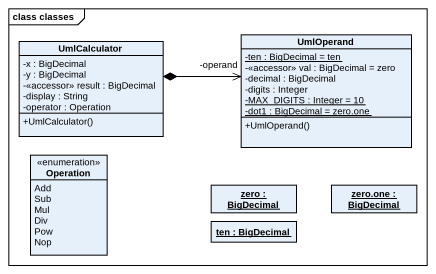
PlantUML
@startuml
mainframe class classes
hide circle
hide empty members
skinparam classAttributeIconSize 0
class UmlCalculator {
  -x : BigDecimal
  -y : BigDecimal
  -<<accessor>> result : BigDecimal
  -display : String
  -operator : Operation
  +UmlCalculator()
}
class UmlOperand {
  {static} -ten : BigDecimal = ten
  -<<accessor>> val : BigDecimal = zero
  -decimal : BigDecimal
  -digits : Integer
  {static} -MAX_DIGITS : Integer = 10
  {static} -dot1 : BigDecimal = zero.one
  +UmlOperand()
}
enum Operation {
  Add
  Sub
  Mul
  Div
  Pow
  Nop
}
object "zero : BigDecimal" as zero
object "zero.one : BigDecimal" as zero_one
object "ten : BigDecimal" as ten
UmlCalculator *-right-> "-operand" UmlOperand
@enduml
